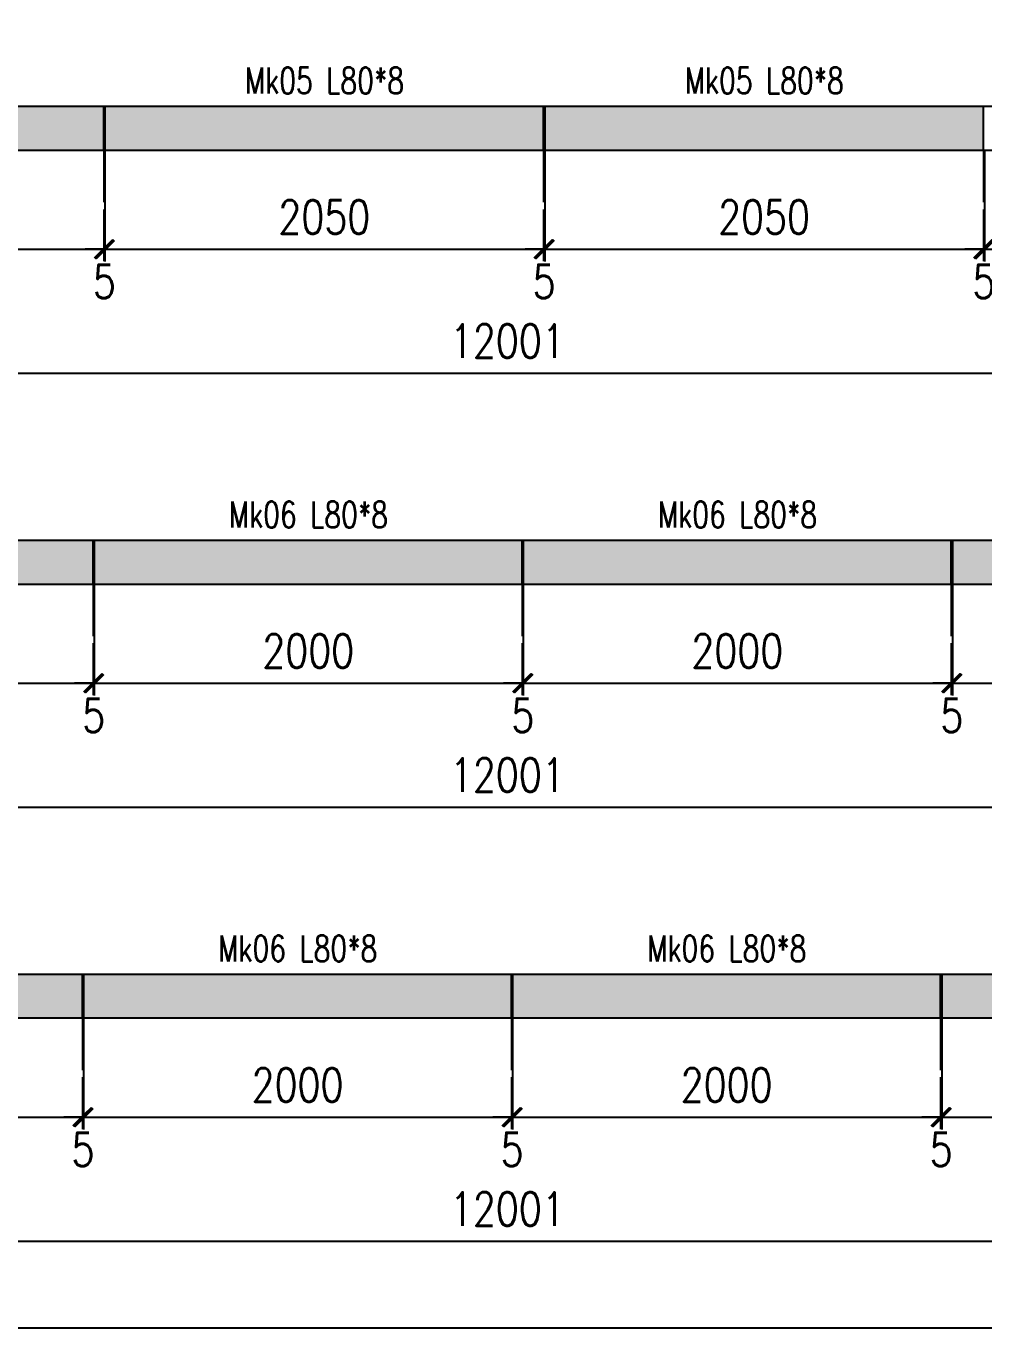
# Model space of a CAD drawing. Header units: millimetres. Extents: x -56 to 421004, y -1 to 91234.
# Drawn here: x 176478 to 180954, y 79059 to 85147 of the extents above; entities that cross this region are included whole.
import ezdxf
from ezdxf.enums import TextEntityAlignment as Align

# ---------------------------------------------------------------- set-up
doc = ezdxf.new("R2010")
doc.units = ezdxf.units.MM
doc.styles.add('EasyCutStyle', font='romans.shx', dxfattribs={"width": 0.8})
doc.styles.add('EasyCutStyleOptimezeBars', font='Romans.shx', dxfattribs={"width": 0.8})
doc.dimstyles.new('EasyCutDimOptimezeBars', dxfattribs={"dimscale": 57.971, "dimtxt": 2.7, "dimasz": 1.5, "dimexe": 1, "dimexo": 0, "dimgap": 1.25, "dimtad": 1, "dimdec": 1, "dimrnd": 0.5, "dimzin": 12, "dimdsep": 46, "dimtxsty": 'EasyCutStyleOptimezeBars', "dimblk": 'ARCHTICK', "dimblk1": 'ARCHTICK', "dimblk2": 'ARCHTICK', "dimcen": 1, "dimdle": 1, "dimclrd": 1, "dimclre": 1, "dimclrt": 3, "dimadec": 3, "dimazin": 0, "dimtfac": 1, "dimtdec": 1, "dimtix": 1, "dimtmove": 0, "dimatfit": 3, "dimfxl": 1, "dimtfill": 1, "dimtolj": 1, "dimtzin": 0, "dimarcsym": 0})

# ---------------------------------------------------------------- blocks, each defined once
blk = doc.blocks.new('_ArchTick')
at = {"color": 0, "linetype": 'ByBlock', "const_width": 0.15}
blk.add_lwpolyline([(-0.5, -0.5), (0.5, 0.5)], dxfattribs=at)
blk = doc.blocks.new('*D953')
at = {"color": 1, "lineweight": -2}
for p, q in [((174791.3, 84566.8), (174791.3, 84045)), ((176841.3, 84566.8), (176841.3, 84045)), ((174733.3, 84103), (176899.2, 84103))]:
    blk.add_line(p, q, dxfattribs=at)
at = {"layer": 'Defpoints', "color": 0}
for p in [(174791.3, 84566.8), (176841.3, 84566.8), (176841.3, 84103)]:
    blk.add_point(p, dxfattribs=at)
at = {"color": 1, "lineweight": -2, "xscale": 86.9637, "yscale": 86.9637, "zscale": 86.9637, "rotation": 180}
blk.add_blockref('_ArchTick', (174791.3, 84103), dxfattribs=at)
at = {"color": 1, "lineweight": -2, "xscale": 86.9637, "yscale": 86.9637, "zscale": 86.9637}
blk.add_blockref('_ArchTick', (176841.3, 84103), dxfattribs=at)
at = {"color": 3, "insert": (175816.3, 84253.7), "char_height": 156.53, "attachment_point": 5, "style": 'EasyCutStyleOptimezeBars', "bg_fill": 3, "box_fill_scale": 1.1, "bg_fill_color": 256, "bg_fill_true_color": 13158600, "bg_fill_transparency": 12355276}
blk.add_mtext('\\A1;2050', dxfattribs=at)
blk = doc.blocks.new('*D954')
at = {"color": 1, "lineweight": -2}
for p, q in [((176841.3, 84566.8), (176841.3, 84045)), ((176846.3, 84566.8), (176846.3, 84045)), ((176841.3, 84103), (176754.3, 84103)), ((176841.3, 84103), (176846.3, 84103)), ((176846.3, 84103), (176933.2, 84103))]:
    blk.add_line(p, q, dxfattribs=at)
at = {"layer": 'Defpoints', "color": 0}
for p in [(176841.3, 84566.8), (176846.3, 84566.8), (176846.3, 84103)]:
    blk.add_point(p, dxfattribs=at)
at = {"color": 1, "lineweight": -2, "xscale": 86.9637, "yscale": 86.9637, "zscale": 86.9637}
blk.add_blockref('_ArchTick', (176841.3, 84103), dxfattribs=at)
at = {"color": 1, "lineweight": -2, "xscale": 86.9637, "yscale": 86.9637, "zscale": 86.9637, "rotation": 180}
blk.add_blockref('_ArchTick', (176846.3, 84103), dxfattribs=at)
at = {"color": 3, "char_height": 156.53, "attachment_point": 5, "style": 'EasyCutStyleOptimezeBars', "bg_fill": 3, "box_fill_scale": 1.1, "bg_fill_color": 256, "bg_fill_true_color": 13158600, "bg_fill_transparency": 0}
for s, insert in [('\\A1;', (176843.8, 84305.9)), ('\\A1;5', (176843.8, 83952.2))]:
    blk.add_mtext(s, dxfattribs=dict(at, insert=insert))
blk = doc.blocks.new('*D955')
at = {"color": 1, "lineweight": -2}
for p, q in [((176846.3, 84566.8), (176846.3, 84045)), ((178896.3, 84566.8), (178896.3, 84045)), ((176788.3, 84103), (178954.2, 84103))]:
    blk.add_line(p, q, dxfattribs=at)
at = {"layer": 'Defpoints', "color": 0}
for p in [(176846.3, 84566.8), (178896.3, 84566.8), (178896.3, 84103)]:
    blk.add_point(p, dxfattribs=at)
at = {"color": 1, "lineweight": -2, "xscale": 86.9637, "yscale": 86.9637, "zscale": 86.9637, "rotation": 180}
blk.add_blockref('_ArchTick', (176846.3, 84103), dxfattribs=at)
at = {"color": 1, "lineweight": -2, "xscale": 86.9637, "yscale": 86.9637, "zscale": 86.9637}
blk.add_blockref('_ArchTick', (178896.3, 84103), dxfattribs=at)
at = {"color": 3, "insert": (177871.3, 84253.7), "char_height": 156.53, "attachment_point": 5, "style": 'EasyCutStyleOptimezeBars', "bg_fill": 3, "box_fill_scale": 1.1, "bg_fill_color": 256, "bg_fill_true_color": 13158600, "bg_fill_transparency": 0}
blk.add_mtext('\\A1;2050', dxfattribs=at)
blk = doc.blocks.new('*D956')
at = {"color": 1, "lineweight": -2}
for p, q in [((178896.3, 84566.8), (178896.3, 84045)), ((178901.3, 84566.8), (178901.3, 84045)), ((178896.3, 84103), (178809.3, 84103)), ((178896.3, 84103), (178901.3, 84103)), ((178901.3, 84103), (178988.2, 84103))]:
    blk.add_line(p, q, dxfattribs=at)
at = {"layer": 'Defpoints', "color": 0}
for p in [(178896.3, 84566.8), (178901.3, 84566.8), (178901.3, 84103)]:
    blk.add_point(p, dxfattribs=at)
at = {"color": 1, "lineweight": -2, "xscale": 86.9637, "yscale": 86.9637, "zscale": 86.9637}
blk.add_blockref('_ArchTick', (178896.3, 84103), dxfattribs=at)
at = {"color": 1, "lineweight": -2, "xscale": 86.9637, "yscale": 86.9637, "zscale": 86.9637, "rotation": 180}
blk.add_blockref('_ArchTick', (178901.3, 84103), dxfattribs=at)
at = {"color": 3, "char_height": 156.53, "attachment_point": 5, "style": 'EasyCutStyleOptimezeBars', "bg_fill": 3, "box_fill_scale": 1.1, "bg_fill_color": 256, "bg_fill_true_color": 13158600}
for s, insert, bg_fill_transparency in [('\\A1;', (178898.8, 84305.9), 12355792), ('\\A1;5', (178898.8, 83952.2), 0)]:
    blk.add_mtext(s, dxfattribs=dict(at, insert=insert, bg_fill_transparency=bg_fill_transparency))
blk = doc.blocks.new('*D957')
at = {"color": 1, "lineweight": -2}
for p, q in [((178901.3, 84566.8), (178901.3, 84045)), ((180951.3, 84566.8), (180951.3, 84045)), ((178843.3, 84103), (181009.2, 84103))]:
    blk.add_line(p, q, dxfattribs=at)
at = {"layer": 'Defpoints', "color": 0}
for p in [(178901.3, 84566.8), (180951.3, 84566.8), (180951.3, 84103)]:
    blk.add_point(p, dxfattribs=at)
at = {"color": 1, "lineweight": -2, "xscale": 86.9637, "yscale": 86.9637, "zscale": 86.9637, "rotation": 180}
blk.add_blockref('_ArchTick', (178901.3, 84103), dxfattribs=at)
at = {"color": 1, "lineweight": -2, "xscale": 86.9637, "yscale": 86.9637, "zscale": 86.9637}
blk.add_blockref('_ArchTick', (180951.3, 84103), dxfattribs=at)
at = {"color": 3, "insert": (179926.3, 84253.7), "char_height": 156.53, "attachment_point": 5, "style": 'EasyCutStyleOptimezeBars', "bg_fill": 3, "box_fill_scale": 1.1, "bg_fill_color": 256, "bg_fill_true_color": 13158600, "bg_fill_transparency": 14327952}
blk.add_mtext('\\A1;2050', dxfattribs=at)
blk = doc.blocks.new('*D958')
at = {"color": 1, "lineweight": -2}
for p, q in [((180951.3, 84566.8), (180951.3, 84045)), ((180956.3, 84566.8), (180956.3, 84045)), ((180951.3, 84103), (180864.3, 84103)), ((180951.3, 84103), (180956.3, 84103)), ((180956.3, 84103), (181043.2, 84103))]:
    blk.add_line(p, q, dxfattribs=at)
at = {"layer": 'Defpoints', "color": 0}
for p in [(180951.3, 84566.8), (180956.3, 84566.8), (180956.3, 84103)]:
    blk.add_point(p, dxfattribs=at)
at = {"color": 1, "lineweight": -2, "xscale": 86.9637, "yscale": 86.9637, "zscale": 86.9637}
blk.add_blockref('_ArchTick', (180951.3, 84103), dxfattribs=at)
at = {"color": 1, "lineweight": -2, "xscale": 86.9637, "yscale": 86.9637, "zscale": 86.9637, "rotation": 180}
blk.add_blockref('_ArchTick', (180956.3, 84103), dxfattribs=at)
at = {"color": 3, "char_height": 156.53, "attachment_point": 5, "style": 'EasyCutStyleOptimezeBars', "bg_fill": 3, "box_fill_scale": 1.1, "bg_fill_color": 256, "bg_fill_true_color": 13158600}
for s, insert, bg_fill_transparency in [('\\A1;', (180953.8, 84305.9), 10828016), ('\\A1;5', (180953.8, 83952.2), 6619204)]:
    blk.add_mtext(s, dxfattribs=dict(at, insert=insert, bg_fill_transparency=bg_fill_transparency))
blk = doc.blocks.new('*D959')
at = {"color": 1, "lineweight": -2}
for p, q in [((180956.3, 84566.8), (180956.3, 84045)), ((183006.3, 84566.8), (183006.3, 84045)), ((180898.3, 84103), (183064.2, 84103))]:
    blk.add_line(p, q, dxfattribs=at)
at = {"layer": 'Defpoints', "color": 0}
for p in [(180956.3, 84566.8), (183006.3, 84566.8), (183006.3, 84103)]:
    blk.add_point(p, dxfattribs=at)
at = {"color": 1, "lineweight": -2, "xscale": 86.9637, "yscale": 86.9637, "zscale": 86.9637, "rotation": 180}
blk.add_blockref('_ArchTick', (180956.3, 84103), dxfattribs=at)
at = {"color": 1, "lineweight": -2, "xscale": 86.9637, "yscale": 86.9637, "zscale": 86.9637}
blk.add_blockref('_ArchTick', (183006.3, 84103), dxfattribs=at)
at = {"color": 3, "insert": (181981.3, 84253.7), "char_height": 156.53, "attachment_point": 5, "style": 'EasyCutStyleOptimezeBars', "bg_fill": 3, "box_fill_scale": 1.1, "bg_fill_color": 256, "bg_fill_true_color": 13158600, "bg_fill_transparency": 0}
blk.add_mtext('\\A1;2050', dxfattribs=at)
blk = doc.blocks.new('*D963')
at = {"color": 1, "lineweight": -2}
for p, q in [((172726.3, 84566.8), (172726.3, 83465.2)), ((184727.3, 84566.8), (184727.3, 83465.2)), ((172668.3, 83523.2), (184785.2, 83523.2))]:
    blk.add_line(p, q, dxfattribs=at)
at = {"layer": 'Defpoints', "color": 0}
for p in [(172726.3, 84566.8), (184727.3, 84566.8), (184727.3, 83523.2)]:
    blk.add_point(p, dxfattribs=at)
at = {"color": 1, "lineweight": -2, "xscale": 86.9637, "yscale": 86.9637, "zscale": 86.9637, "rotation": 180}
blk.add_blockref('_ArchTick', (172726.3, 83523.2), dxfattribs=at)
at = {"color": 1, "lineweight": -2, "xscale": 86.9637, "yscale": 86.9637, "zscale": 86.9637}
blk.add_blockref('_ArchTick', (184727.3, 83523.2), dxfattribs=at)
at = {"color": 3, "insert": (178726.8, 83673.9), "char_height": 156.53, "attachment_point": 5, "style": 'EasyCutStyleOptimezeBars', "bg_fill": 3, "box_fill_scale": 1.1, "bg_fill_color": 256, "bg_fill_true_color": 13158600, "bg_fill_transparency": 12356824}
blk.add_mtext('\\A1;12001', dxfattribs=at)
blk = doc.blocks.new('*D967')
at = {"color": 1, "lineweight": -2}
for p, q in [((174791.3, 82537.6), (174791.3, 82015.8)), ((176791.3, 82537.6), (176791.3, 82015.8)), ((174733.3, 82073.8), (176849.2, 82073.8))]:
    blk.add_line(p, q, dxfattribs=at)
at = {"layer": 'Defpoints', "color": 0}
for p in [(174791.3, 82537.6), (176791.3, 82537.6), (176791.3, 82073.8)]:
    blk.add_point(p, dxfattribs=at)
at = {"color": 1, "lineweight": -2, "xscale": 86.9637, "yscale": 86.9637, "zscale": 86.9637, "rotation": 180}
blk.add_blockref('_ArchTick', (174791.3, 82073.8), dxfattribs=at)
at = {"color": 1, "lineweight": -2, "xscale": 86.9637, "yscale": 86.9637, "zscale": 86.9637}
blk.add_blockref('_ArchTick', (176791.3, 82073.8), dxfattribs=at)
at = {"color": 3, "insert": (175791.3, 82224.5), "char_height": 156.53, "attachment_point": 5, "style": 'EasyCutStyleOptimezeBars', "bg_fill": 3, "box_fill_scale": 1.1, "bg_fill_color": 256, "bg_fill_true_color": 13158600, "bg_fill_transparency": 3213005}
blk.add_mtext('\\A1;2000', dxfattribs=at)
blk = doc.blocks.new('*D968')
at = {"color": 1, "lineweight": -2}
for p, q in [((176791.3, 82537.6), (176791.3, 82015.8)), ((176796.3, 82537.6), (176796.3, 82015.8)), ((176791.3, 82073.8), (176704.3, 82073.8)), ((176791.3, 82073.8), (176796.3, 82073.8)), ((176796.3, 82073.8), (176883.2, 82073.8))]:
    blk.add_line(p, q, dxfattribs=at)
at = {"layer": 'Defpoints', "color": 0}
for p in [(176791.3, 82537.6), (176796.3, 82537.6), (176796.3, 82073.8)]:
    blk.add_point(p, dxfattribs=at)
at = {"color": 1, "lineweight": -2, "xscale": 86.9637, "yscale": 86.9637, "zscale": 86.9637}
blk.add_blockref('_ArchTick', (176791.3, 82073.8), dxfattribs=at)
at = {"color": 1, "lineweight": -2, "xscale": 86.9637, "yscale": 86.9637, "zscale": 86.9637, "rotation": 180}
blk.add_blockref('_ArchTick', (176796.3, 82073.8), dxfattribs=at)
at = {"color": 3, "char_height": 156.53, "attachment_point": 5, "style": 'EasyCutStyleOptimezeBars', "bg_fill": 3, "box_fill_scale": 1.1, "bg_fill_color": 256, "bg_fill_true_color": 13158600}
for s, insert, bg_fill_transparency in [('\\A1;', (176793.8, 82276.7), 12365416), ('\\A1;5', (176793.8, 81923.1), 0)]:
    blk.add_mtext(s, dxfattribs=dict(at, insert=insert, bg_fill_transparency=bg_fill_transparency))
blk = doc.blocks.new('*D969')
at = {"color": 1, "lineweight": -2}
for p, q in [((176796.3, 82537.6), (176796.3, 82015.8)), ((178796.3, 82537.6), (178796.3, 82015.8)), ((176738.3, 82073.8), (178854.2, 82073.8))]:
    blk.add_line(p, q, dxfattribs=at)
at = {"layer": 'Defpoints', "color": 0}
for p in [(176796.3, 82537.6), (178796.3, 82537.6), (178796.3, 82073.8)]:
    blk.add_point(p, dxfattribs=at)
at = {"color": 1, "lineweight": -2, "xscale": 86.9637, "yscale": 86.9637, "zscale": 86.9637, "rotation": 180}
blk.add_blockref('_ArchTick', (176796.3, 82073.8), dxfattribs=at)
at = {"color": 1, "lineweight": -2, "xscale": 86.9637, "yscale": 86.9637, "zscale": 86.9637}
blk.add_blockref('_ArchTick', (178796.3, 82073.8), dxfattribs=at)
at = {"color": 3, "insert": (177796.3, 82224.5), "char_height": 156.53, "attachment_point": 5, "style": 'EasyCutStyleOptimezeBars', "bg_fill": 3, "box_fill_scale": 1.1, "bg_fill_color": 256, "bg_fill_true_color": 13158600, "bg_fill_transparency": 0}
blk.add_mtext('\\A1;2000', dxfattribs=at)
blk = doc.blocks.new('*D970')
at = {"color": 1, "lineweight": -2}
for p, q in [((178796.3, 82537.6), (178796.3, 82015.8)), ((178801.3, 82537.6), (178801.3, 82015.8)), ((178796.3, 82073.8), (178709.3, 82073.8)), ((178796.3, 82073.8), (178801.3, 82073.8)), ((178801.3, 82073.8), (178888.2, 82073.8))]:
    blk.add_line(p, q, dxfattribs=at)
at = {"layer": 'Defpoints', "color": 0}
for p in [(178796.3, 82537.6), (178801.3, 82537.6), (178801.3, 82073.8)]:
    blk.add_point(p, dxfattribs=at)
at = {"color": 1, "lineweight": -2, "xscale": 86.9637, "yscale": 86.9637, "zscale": 86.9637}
blk.add_blockref('_ArchTick', (178796.3, 82073.8), dxfattribs=at)
at = {"color": 1, "lineweight": -2, "xscale": 86.9637, "yscale": 86.9637, "zscale": 86.9637, "rotation": 180}
blk.add_blockref('_ArchTick', (178801.3, 82073.8), dxfattribs=at)
at = {"color": 3, "char_height": 156.53, "attachment_point": 5, "style": 'EasyCutStyleOptimezeBars', "bg_fill": 3, "box_fill_scale": 1.1, "bg_fill_color": 256, "bg_fill_true_color": 13158600}
for s, insert, bg_fill_transparency in [('\\A1;', (178798.8, 82276.7), 8372272), ('\\A1;5', (178798.8, 81923.1), 8375312)]:
    blk.add_mtext(s, dxfattribs=dict(at, insert=insert, bg_fill_transparency=bg_fill_transparency))
blk = doc.blocks.new('*D971')
at = {"color": 1, "lineweight": -2}
for p, q in [((178801.3, 82537.6), (178801.3, 82015.8)), ((180801.3, 82537.6), (180801.3, 82015.8)), ((178743.3, 82073.8), (180859.2, 82073.8))]:
    blk.add_line(p, q, dxfattribs=at)
at = {"layer": 'Defpoints', "color": 0}
for p in [(178801.3, 82537.6), (180801.3, 82537.6), (180801.3, 82073.8)]:
    blk.add_point(p, dxfattribs=at)
at = {"color": 1, "lineweight": -2, "xscale": 86.9637, "yscale": 86.9637, "zscale": 86.9637, "rotation": 180}
blk.add_blockref('_ArchTick', (178801.3, 82073.8), dxfattribs=at)
at = {"color": 1, "lineweight": -2, "xscale": 86.9637, "yscale": 86.9637, "zscale": 86.9637}
blk.add_blockref('_ArchTick', (180801.3, 82073.8), dxfattribs=at)
at = {"color": 3, "insert": (179801.3, 82224.5), "char_height": 156.53, "attachment_point": 5, "style": 'EasyCutStyleOptimezeBars', "bg_fill": 3, "box_fill_scale": 1.1, "bg_fill_color": 256, "bg_fill_true_color": 13158600, "bg_fill_transparency": 4837208}
blk.add_mtext('\\A1;2000', dxfattribs=at)
blk = doc.blocks.new('*D972')
at = {"color": 1, "lineweight": -2}
for p, q in [((180801.3, 82537.6), (180801.3, 82015.8)), ((180806.3, 82537.6), (180806.3, 82015.8)), ((180801.3, 82073.8), (180714.3, 82073.8)), ((180801.3, 82073.8), (180806.3, 82073.8)), ((180806.3, 82073.8), (180893.2, 82073.8))]:
    blk.add_line(p, q, dxfattribs=at)
at = {"layer": 'Defpoints', "color": 0}
for p in [(180801.3, 82537.6), (180806.3, 82537.6), (180806.3, 82073.8)]:
    blk.add_point(p, dxfattribs=at)
at = {"color": 1, "lineweight": -2, "xscale": 86.9637, "yscale": 86.9637, "zscale": 86.9637}
blk.add_blockref('_ArchTick', (180801.3, 82073.8), dxfattribs=at)
at = {"color": 1, "lineweight": -2, "xscale": 86.9637, "yscale": 86.9637, "zscale": 86.9637, "rotation": 180}
blk.add_blockref('_ArchTick', (180806.3, 82073.8), dxfattribs=at)
at = {"color": 3, "char_height": 156.53, "attachment_point": 5, "style": 'EasyCutStyleOptimezeBars', "bg_fill": 3, "box_fill_scale": 1.1, "bg_fill_color": 256, "bg_fill_true_color": 13158600}
for s, insert, bg_fill_transparency in [('\\A1;', (180803.8, 82276.7), 12365932), ('\\A1;5', (180803.8, 81923.1), 0)]:
    blk.add_mtext(s, dxfattribs=dict(at, insert=insert, bg_fill_transparency=bg_fill_transparency))
blk = doc.blocks.new('*D973')
at = {"color": 1, "lineweight": -2}
for p, q in [((180806.3, 82537.6), (180806.3, 82015.8)), ((182806.3, 82537.6), (182806.3, 82015.8)), ((180748.3, 82073.8), (182864.2, 82073.8))]:
    blk.add_line(p, q, dxfattribs=at)
at = {"layer": 'Defpoints', "color": 0}
for p in [(180806.3, 82537.6), (182806.3, 82537.6), (182806.3, 82073.8)]:
    blk.add_point(p, dxfattribs=at)
at = {"color": 1, "lineweight": -2, "xscale": 86.9637, "yscale": 86.9637, "zscale": 86.9637, "rotation": 180}
blk.add_blockref('_ArchTick', (180806.3, 82073.8), dxfattribs=at)
at = {"color": 1, "lineweight": -2, "xscale": 86.9637, "yscale": 86.9637, "zscale": 86.9637}
blk.add_blockref('_ArchTick', (182806.3, 82073.8), dxfattribs=at)
at = {"color": 3, "insert": (181806.3, 82224.5), "char_height": 156.53, "attachment_point": 5, "style": 'EasyCutStyleOptimezeBars', "bg_fill": 3, "box_fill_scale": 1.1, "bg_fill_color": 256, "bg_fill_true_color": 13158600, "bg_fill_transparency": 0}
blk.add_mtext('\\A1;2000', dxfattribs=at)
blk = doc.blocks.new('*D977')
at = {"color": 1, "lineweight": -2}
for p, q in [((172726.3, 82537.6), (172726.3, 81436.1)), ((184727.3, 82537.6), (184727.3, 81436.1)), ((172668.3, 81494), (184785.2, 81494))]:
    blk.add_line(p, q, dxfattribs=at)
at = {"layer": 'Defpoints', "color": 0}
for p in [(172726.3, 82537.6), (184727.3, 82537.6), (184727.3, 81494)]:
    blk.add_point(p, dxfattribs=at)
at = {"color": 1, "lineweight": -2, "xscale": 86.9637, "yscale": 86.9637, "zscale": 86.9637, "rotation": 180}
blk.add_blockref('_ArchTick', (172726.3, 81494), dxfattribs=at)
at = {"color": 1, "lineweight": -2, "xscale": 86.9637, "yscale": 86.9637, "zscale": 86.9637}
blk.add_blockref('_ArchTick', (184727.3, 81494), dxfattribs=at)
at = {"color": 3, "insert": (178726.8, 81644.8), "char_height": 156.53, "attachment_point": 5, "style": 'EasyCutStyleOptimezeBars', "bg_fill": 3, "box_fill_scale": 1.1, "bg_fill_color": 256, "bg_fill_true_color": 13158600, "bg_fill_transparency": 0}
blk.add_mtext('\\A1;12001', dxfattribs=at)
blk = doc.blocks.new('*D981')
at = {"color": 1, "lineweight": -2}
for p, q in [((174741.3, 80508.5), (174741.3, 79986.7)), ((176741.3, 80508.5), (176741.3, 79986.7)), ((174683.3, 80044.7), (176799.2, 80044.7))]:
    blk.add_line(p, q, dxfattribs=at)
at = {"layer": 'Defpoints', "color": 0}
for p in [(174741.3, 80508.5), (176741.3, 80508.5), (176741.3, 80044.7)]:
    blk.add_point(p, dxfattribs=at)
at = {"color": 1, "lineweight": -2, "xscale": 86.9637, "yscale": 86.9637, "zscale": 86.9637, "rotation": 180}
blk.add_blockref('_ArchTick', (174741.3, 80044.7), dxfattribs=at)
at = {"color": 1, "lineweight": -2, "xscale": 86.9637, "yscale": 86.9637, "zscale": 86.9637}
blk.add_blockref('_ArchTick', (176741.3, 80044.7), dxfattribs=at)
at = {"color": 3, "insert": (175741.3, 80195.4), "char_height": 156.53, "attachment_point": 5, "style": 'EasyCutStyleOptimezeBars', "bg_fill": 3, "box_fill_scale": 1.1, "bg_fill_color": 256, "bg_fill_true_color": 13158600, "bg_fill_transparency": 3247354}
blk.add_mtext('\\A1;2000', dxfattribs=at)
blk = doc.blocks.new('*D982')
at = {"color": 1, "lineweight": -2}
for p, q in [((176741.3, 80508.5), (176741.3, 79986.7)), ((176746.3, 80508.5), (176746.3, 79986.7)), ((176741.3, 80044.7), (176654.3, 80044.7)), ((176741.3, 80044.7), (176746.3, 80044.7)), ((176746.3, 80044.7), (176833.2, 80044.7))]:
    blk.add_line(p, q, dxfattribs=at)
at = {"layer": 'Defpoints', "color": 0}
for p in [(176741.3, 80508.5), (176746.3, 80508.5), (176746.3, 80044.7)]:
    blk.add_point(p, dxfattribs=at)
at = {"color": 1, "lineweight": -2, "xscale": 86.9637, "yscale": 86.9637, "zscale": 86.9637}
blk.add_blockref('_ArchTick', (176741.3, 80044.7), dxfattribs=at)
at = {"color": 1, "lineweight": -2, "xscale": 86.9637, "yscale": 86.9637, "zscale": 86.9637, "rotation": 180}
blk.add_blockref('_ArchTick', (176746.3, 80044.7), dxfattribs=at)
at = {"color": 3, "char_height": 156.53, "attachment_point": 5, "style": 'EasyCutStyleOptimezeBars', "bg_fill": 3, "box_fill_scale": 1.1, "bg_fill_color": 256, "bg_fill_true_color": 13158600, "bg_fill_transparency": 0}
for s, insert in [('\\A1;', (176743.8, 80247.6)), ('\\A1;5', (176743.8, 79893.9))]:
    blk.add_mtext(s, dxfattribs=dict(at, insert=insert))
blk = doc.blocks.new('*D983')
at = {"color": 1, "lineweight": -2}
for p, q in [((176746.3, 80508.5), (176746.3, 79986.7)), ((178746.3, 80508.5), (178746.3, 79986.7)), ((176688.3, 80044.7), (178804.2, 80044.7))]:
    blk.add_line(p, q, dxfattribs=at)
at = {"layer": 'Defpoints', "color": 0}
for p in [(176746.3, 80508.5), (178746.3, 80508.5), (178746.3, 80044.7)]:
    blk.add_point(p, dxfattribs=at)
at = {"color": 1, "lineweight": -2, "xscale": 86.9637, "yscale": 86.9637, "zscale": 86.9637, "rotation": 180}
blk.add_blockref('_ArchTick', (176746.3, 80044.7), dxfattribs=at)
at = {"color": 1, "lineweight": -2, "xscale": 86.9637, "yscale": 86.9637, "zscale": 86.9637}
blk.add_blockref('_ArchTick', (178746.3, 80044.7), dxfattribs=at)
at = {"color": 3, "insert": (177746.3, 80195.4), "char_height": 156.53, "attachment_point": 5, "style": 'EasyCutStyleOptimezeBars', "bg_fill": 3, "box_fill_scale": 1.1, "bg_fill_color": 256, "bg_fill_true_color": 13158600, "bg_fill_transparency": 3253079}
blk.add_mtext('\\A1;2000', dxfattribs=at)
blk = doc.blocks.new('*D984')
at = {"color": 1, "lineweight": -2}
for p, q in [((178746.3, 80508.5), (178746.3, 79986.7)), ((178751.3, 80508.5), (178751.3, 79986.7)), ((178746.3, 80044.7), (178659.3, 80044.7)), ((178746.3, 80044.7), (178751.3, 80044.7)), ((178751.3, 80044.7), (178838.2, 80044.7))]:
    blk.add_line(p, q, dxfattribs=at)
at = {"layer": 'Defpoints', "color": 0}
for p in [(178746.3, 80508.5), (178751.3, 80508.5), (178751.3, 80044.7)]:
    blk.add_point(p, dxfattribs=at)
at = {"color": 1, "lineweight": -2, "xscale": 86.9637, "yscale": 86.9637, "zscale": 86.9637}
blk.add_blockref('_ArchTick', (178746.3, 80044.7), dxfattribs=at)
at = {"color": 1, "lineweight": -2, "xscale": 86.9637, "yscale": 86.9637, "zscale": 86.9637, "rotation": 180}
blk.add_blockref('_ArchTick', (178751.3, 80044.7), dxfattribs=at)
at = {"color": 3, "char_height": 156.53, "attachment_point": 5, "style": 'EasyCutStyleOptimezeBars', "bg_fill": 3, "box_fill_scale": 1.1, "bg_fill_color": 256, "bg_fill_true_color": 13158600, "bg_fill_transparency": 0}
for s, insert in [('\\A1;', (178748.8, 80247.6)), ('\\A1;5', (178748.8, 79893.9))]:
    blk.add_mtext(s, dxfattribs=dict(at, insert=insert))
blk = doc.blocks.new('*D985')
at = {"color": 1, "lineweight": -2}
for p, q in [((178751.3, 80508.5), (178751.3, 79986.7)), ((180751.3, 80508.5), (180751.3, 79986.7)), ((178693.3, 80044.7), (180809.2, 80044.7))]:
    blk.add_line(p, q, dxfattribs=at)
at = {"layer": 'Defpoints', "color": 0}
for p in [(178751.3, 80508.5), (180751.3, 80508.5), (180751.3, 80044.7)]:
    blk.add_point(p, dxfattribs=at)
at = {"color": 1, "lineweight": -2, "xscale": 86.9637, "yscale": 86.9637, "zscale": 86.9637, "rotation": 180}
blk.add_blockref('_ArchTick', (178751.3, 80044.7), dxfattribs=at)
at = {"color": 1, "lineweight": -2, "xscale": 86.9637, "yscale": 86.9637, "zscale": 86.9637}
blk.add_blockref('_ArchTick', (180751.3, 80044.7), dxfattribs=at)
at = {"color": 3, "insert": (179751.3, 80195.4), "char_height": 156.53, "attachment_point": 5, "style": 'EasyCutStyleOptimezeBars', "bg_fill": 3, "box_fill_scale": 1.1, "bg_fill_color": 256, "bg_fill_true_color": 13158600, "bg_fill_transparency": 0}
blk.add_mtext('\\A1;2000', dxfattribs=at)
blk = doc.blocks.new('*D986')
at = {"color": 1, "lineweight": -2}
for p, q in [((180751.3, 80508.5), (180751.3, 79986.7)), ((180756.3, 80508.5), (180756.3, 79986.7)), ((180751.3, 80044.7), (180664.3, 80044.7)), ((180751.3, 80044.7), (180756.3, 80044.7)), ((180756.3, 80044.7), (180843.2, 80044.7))]:
    blk.add_line(p, q, dxfattribs=at)
at = {"layer": 'Defpoints', "color": 0}
for p in [(180751.3, 80508.5), (180756.3, 80508.5), (180756.3, 80044.7)]:
    blk.add_point(p, dxfattribs=at)
at = {"color": 1, "lineweight": -2, "xscale": 86.9637, "yscale": 86.9637, "zscale": 86.9637}
blk.add_blockref('_ArchTick', (180751.3, 80044.7), dxfattribs=at)
at = {"color": 1, "lineweight": -2, "xscale": 86.9637, "yscale": 86.9637, "zscale": 86.9637, "rotation": 180}
blk.add_blockref('_ArchTick', (180756.3, 80044.7), dxfattribs=at)
at = {"color": 3, "char_height": 156.53, "attachment_point": 5, "style": 'EasyCutStyleOptimezeBars', "bg_fill": 3, "box_fill_scale": 1.1, "bg_fill_color": 256, "bg_fill_true_color": 13158600}
for s, insert, bg_fill_transparency in [('\\A1;', (180753.8, 80247.6), 12369028), ('\\A1;5', (180753.8, 79893.9), 3562700)]:
    blk.add_mtext(s, dxfattribs=dict(at, insert=insert, bg_fill_transparency=bg_fill_transparency))
blk = doc.blocks.new('*D987')
at = {"color": 1, "lineweight": -2}
for p, q in [((180756.3, 80508.5), (180756.3, 79986.7)), ((182756.3, 80508.5), (182756.3, 79986.7)), ((180698.3, 80044.7), (182814.2, 80044.7))]:
    blk.add_line(p, q, dxfattribs=at)
at = {"layer": 'Defpoints', "color": 0}
for p in [(180756.3, 80508.5), (182756.3, 80508.5), (182756.3, 80044.7)]:
    blk.add_point(p, dxfattribs=at)
at = {"color": 1, "lineweight": -2, "xscale": 86.9637, "yscale": 86.9637, "zscale": 86.9637, "rotation": 180}
blk.add_blockref('_ArchTick', (180756.3, 80044.7), dxfattribs=at)
at = {"color": 1, "lineweight": -2, "xscale": 86.9637, "yscale": 86.9637, "zscale": 86.9637}
blk.add_blockref('_ArchTick', (182756.3, 80044.7), dxfattribs=at)
at = {"color": 3, "insert": (181756.3, 80195.4), "char_height": 156.53, "attachment_point": 5, "style": 'EasyCutStyleOptimezeBars', "bg_fill": 3, "box_fill_scale": 1.1, "bg_fill_color": 256, "bg_fill_true_color": 13158600, "bg_fill_transparency": 12375040}
blk.add_mtext('\\A1;2000', dxfattribs=at)
blk = doc.blocks.new('*D991')
at = {"color": 1, "lineweight": -2}
for p, q in [((172726.3, 80508.5), (172726.3, 79406.9)), ((184727.3, 80508.5), (184727.3, 79406.9)), ((172668.3, 79464.9), (184785.2, 79464.9))]:
    blk.add_line(p, q, dxfattribs=at)
at = {"layer": 'Defpoints', "color": 0}
for p in [(172726.3, 80508.5), (184727.3, 80508.5), (184727.3, 79464.9)]:
    blk.add_point(p, dxfattribs=at)
at = {"color": 1, "lineweight": -2, "xscale": 86.9637, "yscale": 86.9637, "zscale": 86.9637, "rotation": 180}
blk.add_blockref('_ArchTick', (172726.3, 79464.9), dxfattribs=at)
at = {"color": 1, "lineweight": -2, "xscale": 86.9637, "yscale": 86.9637, "zscale": 86.9637}
blk.add_blockref('_ArchTick', (184727.3, 79464.9), dxfattribs=at)
at = {"color": 3, "insert": (178726.8, 79615.6), "char_height": 156.53, "attachment_point": 5, "style": 'EasyCutStyleOptimezeBars', "bg_fill": 3, "box_fill_scale": 1.1, "bg_fill_color": 256, "bg_fill_true_color": 13158600, "bg_fill_transparency": 1544512}
blk.add_mtext('\\A1;12001', dxfattribs=at)

msp = doc.modelspace()

# ---------------------------------------------------------------- linework, layer by layer
at = {"color": 5}
msp.add_lwpolyline([(168088.21, 79059.06), (185307.02, 79059.06), (185307.02, 91233.98), (168088.21, 91233.98)], close=True, dxfattribs=at)
at = {"color": 231, "true_color": 0xfd58be}
for points in [[(172726.27, 84566.76), (184727.27, 84566.76), (184727.27, 84769.68), (172726.27, 84769.68)], [(172726.27, 82537.61), (184727.27, 82537.61), (184727.27, 82740.53), (172726.27, 82740.53)], [(172726.27, 80508.46), (184727.27, 80508.46), (184727.27, 80711.37), (172726.27, 80711.37)]]:
    msp.add_lwpolyline(points, close=True, dxfattribs=at)
at = {"color": 7}
for points in [[(174791.27, 84566.76), (176841.27, 84566.76), (176841.27, 84769.68), (174791.27, 84769.68)], [(176846.27, 84566.76), (178896.27, 84566.76), (178896.27, 84769.68), (176846.27, 84769.68)], [(178901.27, 84566.76), (180951.27, 84566.76), (180951.27, 84769.68), (178901.27, 84769.68)], [(174791.27, 82537.61), (176791.27, 82537.61), (176791.27, 82740.53), (174791.27, 82740.53)], [(176796.27, 82537.61), (178796.27, 82537.61), (178796.27, 82740.53), (176796.27, 82740.53)], [(178801.27, 82537.61), (180801.27, 82537.61), (180801.27, 82740.53), (178801.27, 82740.53)], [(180806.27, 82537.61), (182806.27, 82537.61), (182806.27, 82740.53), (180806.27, 82740.53)], [(174741.27, 80508.46), (176741.27, 80508.46), (176741.27, 80711.37), (174741.27, 80711.37)], [(176746.27, 80508.46), (178746.27, 80508.46), (178746.27, 80711.37), (176746.27, 80711.37)], [(178751.27, 80508.46), (180751.27, 80508.46), (180751.27, 80711.37), (178751.27, 80711.37)], [(180756.27, 80508.46), (182756.27, 80508.46), (182756.27, 80711.37), (180756.27, 80711.37)]]:
    msp.add_lwpolyline(points, close=True, dxfattribs=at)
at = {"color": 54, "true_color": 0xa29717}
for points in [[(174791.27, 84566.76), (176841.27, 84566.76), (174791.27, 84769.68), (176841.27, 84769.68)], [(176846.27, 84566.76), (178896.27, 84566.76), (176846.27, 84769.68), (178896.27, 84769.68)], [(178901.27, 84566.76), (180951.27, 84566.76), (178901.27, 84769.68), (180951.27, 84769.68)]]:
    msp.add_solid(points, dxfattribs=at)
at = {"color": 54, "true_color": 0xa19317}
for points in [[(174791.27, 82537.61), (176791.27, 82537.61), (174791.27, 82740.53), (176791.27, 82740.53)], [(176796.27, 82537.61), (178796.27, 82537.61), (176796.27, 82740.53), (178796.27, 82740.53)], [(178801.27, 82537.61), (180801.27, 82537.61), (178801.27, 82740.53), (180801.27, 82740.53)], [(180806.27, 82537.61), (182806.27, 82537.61), (180806.27, 82740.53), (182806.27, 82740.53)], [(174741.27, 80508.46), (176741.27, 80508.46), (174741.27, 80711.37), (176741.27, 80711.37)], [(176746.27, 80508.46), (178746.27, 80508.46), (176746.27, 80711.37), (178746.27, 80711.37)], [(178751.27, 80508.46), (180751.27, 80508.46), (178751.27, 80711.37), (180751.27, 80711.37)], [(180756.27, 80508.46), (182756.27, 80508.46), (180756.27, 80711.37), (182756.27, 80711.37)]]:
    msp.add_solid(points, dxfattribs=at)

# ---------------------------------------------------------------- texts
at = {"style": 'EasyCutStyle', "width": 0.75}
for s, p in [('Mk05 L80*8', (177872.27, 84830.55)), ('Mk05 L80*8', (179927.27, 84830.55)), ('Mk06 L80*8', (177797.27, 82801.4)), ('Mk06 L80*8', (179802.27, 82801.4)), ('Mk06 L80*8', (177747.27, 80772.25)), ('Mk06 L80*8', (179752.27, 80772.25))]:
    msp.add_text(s, height=121.749, dxfattribs=at).set_placement(p, align=Align.CENTER)

# ---------------------------------------------------------------- next in the draw order: dimensions: what is measured, and where the dimension line sits
for base, p1, p2, picture, middle in [((176841.27, 84102.96), (174791.27, 84566.76), (176841.27, 84566.76), '*D953', (175816.27, 84253.7)), ((176791.27, 82073.81), (174791.27, 82537.61), (176791.27, 82537.61), '*D967', (175791.27, 82224.54)), ((176741.27, 80044.65), (174741.27, 80508.46), (176741.27, 80508.46), '*D981', (175741.27, 80195.39))]:
    dim = msp.add_linear_dim(base=base, p1=p1, p2=p2, dimstyle='EasyCutDimOptimezeBars', override={"dimscale": 57.9758, "dimtad": 1})
    dim.commit()
    dim.dimension.update_dxf_attribs({"geometry": picture, "text_midpoint": middle})

# ---------------------------------------------------------------- next in the draw order: dimensions: what is measured, and where the dimension line sits
for base, p1, p2, picture, middle in [((176846.27, 84102.96), (176841.27, 84566.76), (176846.27, 84566.76), '*D954', (176843.77, 84102.96)), ((176796.27, 82073.81), (176791.27, 82537.61), (176796.27, 82537.61), '*D968', (176793.77, 82073.81)), ((176746.27, 80044.65), (176741.27, 80508.46), (176746.27, 80508.46), '*D982', (176743.77, 80044.65))]:
    dim = msp.add_linear_dim(base=base, p1=p1, p2=p2, text='\\X<>', dimstyle='EasyCutDimOptimezeBars', override={"dimscale": 57.9758})
    dim.commit()
    dim.dimension.update_dxf_attribs({"geometry": picture, "text_midpoint": middle})

# ---------------------------------------------------------------- next in the draw order: dimensions: what is measured, and where the dimension line sits
for base, p1, p2, picture, middle in [((178896.27, 84102.96), (176846.27, 84566.76), (178896.27, 84566.76), '*D955', (177871.27, 84253.7)), ((178796.27, 82073.81), (176796.27, 82537.61), (178796.27, 82537.61), '*D969', (177796.27, 82224.54)), ((178746.27, 80044.65), (176746.27, 80508.46), (178746.27, 80508.46), '*D983', (177746.27, 80195.39))]:
    dim = msp.add_linear_dim(base=base, p1=p1, p2=p2, dimstyle='EasyCutDimOptimezeBars', override={"dimscale": 57.9758, "dimtad": 1})
    dim.commit()
    dim.dimension.update_dxf_attribs({"geometry": picture, "text_midpoint": middle})

# ---------------------------------------------------------------- next in the draw order: dimensions: what is measured, and where the dimension line sits
for base, p1, p2, picture, middle in [((178901.27, 84102.96), (178896.27, 84566.76), (178901.27, 84566.76), '*D956', (178898.77, 84102.96)), ((178801.27, 82073.81), (178796.27, 82537.61), (178801.27, 82537.61), '*D970', (178798.77, 82073.81)), ((178751.27, 80044.65), (178746.27, 80508.46), (178751.27, 80508.46), '*D984', (178748.77, 80044.65))]:
    dim = msp.add_linear_dim(base=base, p1=p1, p2=p2, text='\\X<>', dimstyle='EasyCutDimOptimezeBars', override={"dimscale": 57.9758})
    dim.commit()
    dim.dimension.update_dxf_attribs({"geometry": picture, "text_midpoint": middle})

# ---------------------------------------------------------------- next in the draw order: dimensions: what is measured, and where the dimension line sits
for base, p1, p2, picture, middle in [((180951.27, 84102.96), (178901.27, 84566.76), (180951.27, 84566.76), '*D957', (179926.27, 84253.7)), ((180801.27, 82073.81), (178801.27, 82537.61), (180801.27, 82537.61), '*D971', (179801.27, 82224.54)), ((180751.27, 80044.65), (178751.27, 80508.46), (180751.27, 80508.46), '*D985', (179751.27, 80195.39))]:
    dim = msp.add_linear_dim(base=base, p1=p1, p2=p2, dimstyle='EasyCutDimOptimezeBars', override={"dimscale": 57.9758, "dimtad": 1})
    dim.commit()
    dim.dimension.update_dxf_attribs({"geometry": picture, "text_midpoint": middle})

# ---------------------------------------------------------------- next in the draw order: dimensions: what is measured, and where the dimension line sits
for base, p1, p2, picture, middle in [((180956.27, 84102.96), (180951.27, 84566.76), (180956.27, 84566.76), '*D958', (180953.77, 84102.96)), ((180806.27, 82073.81), (180801.27, 82537.61), (180806.27, 82537.61), '*D972', (180803.77, 82073.81)), ((180756.27, 80044.65), (180751.27, 80508.46), (180756.27, 80508.46), '*D986', (180753.77, 80044.65))]:
    dim = msp.add_linear_dim(base=base, p1=p1, p2=p2, text='\\X<>', dimstyle='EasyCutDimOptimezeBars', override={"dimscale": 57.9758})
    dim.commit()
    dim.dimension.update_dxf_attribs({"geometry": picture, "text_midpoint": middle})

# ---------------------------------------------------------------- next in the draw order: dimensions: what is measured, and where the dimension line sits
for base, p1, p2, picture, middle in [((183006.27, 84102.96), (180956.27, 84566.76), (183006.27, 84566.76), '*D959', (181981.27, 84253.7)), ((182806.27, 82073.81), (180806.27, 82537.61), (182806.27, 82537.61), '*D973', (181806.27, 82224.54)), ((182756.27, 80044.65), (180756.27, 80508.46), (182756.27, 80508.46), '*D987', (181756.27, 80195.39))]:
    dim = msp.add_linear_dim(base=base, p1=p1, p2=p2, dimstyle='EasyCutDimOptimezeBars', override={"dimscale": 57.9758, "dimtad": 1})
    dim.commit()
    dim.dimension.update_dxf_attribs({"geometry": picture, "text_midpoint": middle})

# ---------------------------------------------------------------- next in the draw order: dimensions: what is measured, and where the dimension line sits
for base, p1, p2, picture, middle in [((184727.27, 83523.2), (172726.27, 84566.76), (184727.27, 84566.76), '*D963', (178726.77, 83673.94)), ((184727.27, 81494.05), (172726.27, 82537.61), (184727.27, 82537.61), '*D977', (178726.77, 81644.78)), ((184727.27, 79464.89), (172726.27, 80508.46), (184727.27, 80508.46), '*D991', (178726.77, 79615.63))]:
    dim = msp.add_linear_dim(base=base, p1=p1, p2=p2, dimstyle='EasyCutDimOptimezeBars', override={"dimscale": 57.9758, "dimtad": 1})
    dim.commit()
    dim.dimension.update_dxf_attribs({"geometry": picture, "text_midpoint": middle})

doc.saveas('drawing.dxf')
